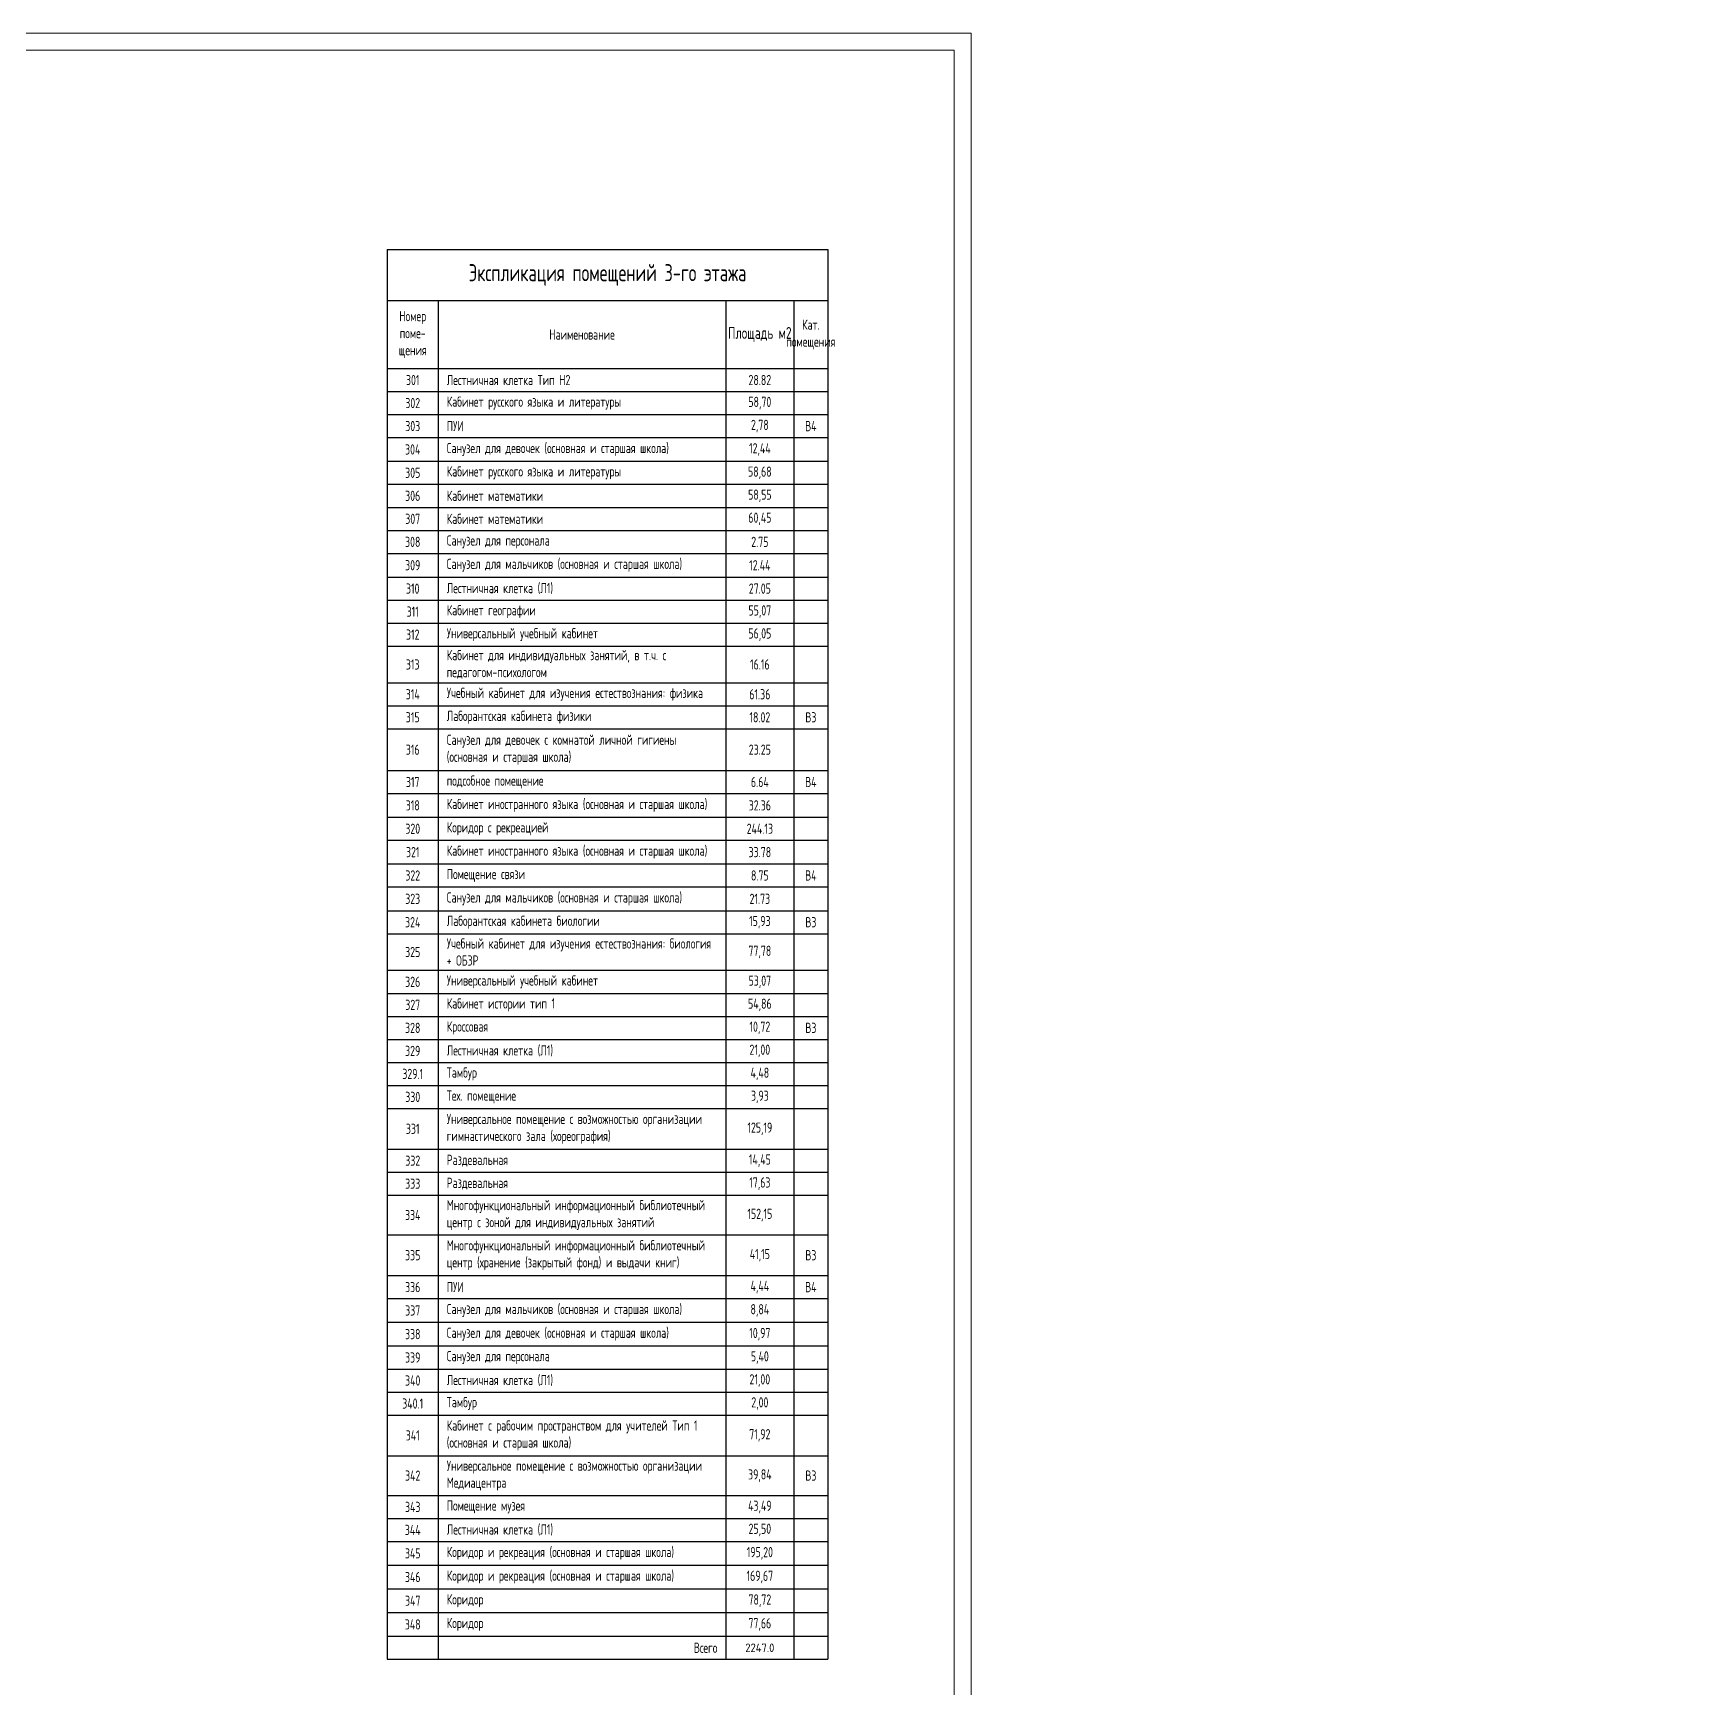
# Model space of a CAD drawing. Header units: millimetres. Extents: x -65527 to 8894748, y -37603 to 223697.
# Drawn here: x 25800 to 74477, y 86436 to 135097 of the extents above; entities that cross this region are included whole.
import ezdxf

# ---------------------------------------------------------------- set-up
doc = ezdxf.new("R2010")
doc.units = ezdxf.units.MM
doc.header["$LTSCALE"] = 10
doc.layers.add('Архитектура', color=251, linetype='Continuous')
doc.layers.add('рамка', color=251, linetype='Continuous', lineweight=13)
doc.styles.add('ISOCPEUR', font='isocpeur.ttf', dxfattribs={"width": 0.7})
doc.styles.add('ISOCPEUR_2', font='isocpeur.ttf', dxfattribs={"width": 0.9, "height": 300})
doc.styles.add('Архитект', font='isocpeur.ttf', dxfattribs={"width": 0.8, "oblique": 8})

msp = doc.modelspace()

# ---------------------------------------------------------------- linework, layer by layer
at = {"layer": 'Архитектура', "lineweight": 25, "transparency": 33554684}
for p, q in [((36210, 128733.3), (49164.8, 128733.3)), ((36210, 128733.3), (36210, 127233.3)), ((49164.8, 128733.3), (49164.8, 127233.3)), ((36210, 127233.3), (49164.8, 127233.3)), ((36210, 127233.3), (36210, 87277.1)), ((37710, 127233.3), (37710, 87277.1)), ((46164.8, 127233.3), (46164.8, 87277.1)), ((48164.8, 127233.3), (48164.8, 87277.1)), ((49164.8, 127233.3), (49164.8, 87277.1)), ((36210, 125233.3), (49164.8, 125233.3)), ((36210, 124556.4), (49164.8, 124556.4)), ((36210, 123879.4), (49164.8, 123879.4)), ((36210, 123202.5), (49164.8, 123202.5)), ((36210, 122505.6), (37710, 122505.6)), ((37710, 122505.6), (46164.8, 122505.6)), ((46164.8, 122505.6), (49164.8, 122505.6)), ((36210, 121828.7), (49164.8, 121828.7)), ((36210, 121151.7), (49164.8, 121151.7)), ((36210, 120474.8), (49164.8, 120474.8)), ((36210, 119797.9), (49164.8, 119797.9)), ((36210, 119101), (49164.8, 119101)), ((36210, 118424), (37710, 118424)), ((37710, 118424), (48164.8, 118424)), ((48164.8, 118424), (49164.8, 118424)), ((36210, 117747.1), (46164.8, 117747.1)), ((46164.8, 117747.1), (48164.8, 117747.1)), ((48164.8, 117747.1), (49164.8, 117747.1)), ((36210, 117070.2), (37710, 117070.2)), ((37710, 117070.2), (48164.8, 117070.2)), ((48164.8, 117070.2), (49164.8, 117070.2)), ((36210, 115993.3), (37710, 115993.3)), ((37710, 115993.3), (48164.8, 115993.3)), ((48164.8, 115993.3), (49164.8, 115993.3)), ((36210, 115316.4), (46164.8, 115316.4)), ((46164.8, 115316.4), (48164.8, 115316.4)), ((48164.8, 115316.4), (49164.8, 115316.4)), ((36210, 114639.4), (49164.8, 114639.4)), ((36210, 113412.5), (49164.8, 113412.5)), ((36210, 112735.6), (49164.8, 112735.6)), ((36210, 112038.7), (46164.8, 112038.7)), ((46164.8, 112038.7), (48164.8, 112038.7)), ((48164.8, 112038.7), (49164.8, 112038.7)), ((36210, 111361.7), (46164.8, 111361.7)), ((46164.8, 111361.7), (48164.8, 111361.7)), ((48164.8, 111361.7), (49164.8, 111361.7)), ((36210, 110664.8), (46164.8, 110664.8)), ((46164.8, 110664.8), (48164.8, 110664.8)), ((48164.8, 110664.8), (49164.8, 110664.8)), ((36210, 109987.9), (46164.8, 109987.9)), ((46164.8, 109987.9), (48164.8, 109987.9)), ((48164.8, 109987.9), (49164.8, 109987.9)), ((36210, 109291), (49164.8, 109291)), ((36210, 108614), (49164.8, 108614)), ((36210, 107537.1), (46164.8, 107537.1)), ((46164.8, 107537.1), (48164.8, 107537.1)), ((48164.8, 107537.1), (49164.8, 107537.1)), ((36210, 106860.2), (49164.8, 106860.2)), ((36210, 106183.3), (49164.8, 106183.3)), ((36210, 105506.4), (37710, 105506.4)), ((37710, 105506.4), (48164.8, 105506.4)), ((48164.8, 105506.4), (49164.8, 105506.4)), ((36210, 104829.4), (37710, 104829.4)), ((37710, 104829.4), (48164.8, 104829.4)), ((48164.8, 104829.4), (49164.8, 104829.4)), ((36210, 104152.5), (49164.8, 104152.5)), ((36210, 103475.6), (46164.8, 103475.6)), ((46164.8, 103475.6), (49164.8, 103475.6)), ((36210, 102278.7), (46164.8, 102278.7)), ((46164.8, 102278.7), (48164.8, 102278.7)), ((48164.8, 102278.7), (49164.8, 102278.7)), ((36210, 101601.7), (46164.8, 101601.7)), ((46164.8, 101601.7), (48164.8, 101601.7)), ((48164.8, 101601.7), (49164.8, 101601.7)), ((36210, 100924.8), (46164.8, 100924.8)), ((46164.8, 100924.8), (48164.8, 100924.8)), ((48164.8, 100924.8), (49164.8, 100924.8)), ((36210, 99757.9), (37710, 99757.9)), ((37710, 99757.9), (48164.8, 99757.9)), ((48164.8, 99757.9), (49164.8, 99757.9)), ((36210, 98561), (37710, 98561)), ((37710, 98561), (48164.8, 98561)), ((48164.8, 98561), (49164.8, 98561)), ((36210, 97884), (37710, 97884)), ((37710, 97884), (48164.8, 97884)), ((48164.8, 97884), (49164.8, 97884)), ((36210, 97187.1), (37710, 97187.1)), ((37710, 97187.1), (48164.8, 97187.1)), ((48164.8, 97187.1), (49164.8, 97187.1)), ((36210, 96490.2), (37710, 96490.2)), ((37710, 96490.2), (48164.8, 96490.2)), ((48164.8, 96490.2), (49164.8, 96490.2)), ((36210, 95813.3), (37710, 95813.3)), ((37710, 95813.3), (48164.8, 95813.3)), ((48164.8, 95813.3), (49164.8, 95813.3)), ((36210, 95136.4), (37710, 95136.4)), ((37710, 95136.4), (48164.8, 95136.4)), ((48164.8, 95136.4), (49164.8, 95136.4)), ((36210, 94459.4), (37710, 94459.4)), ((37710, 94459.4), (48164.8, 94459.4)), ((48164.8, 94459.4), (49164.8, 94459.4)), ((36210, 93262.5), (37710, 93262.5)), ((37710, 93262.5), (48164.8, 93262.5)), ((48164.8, 93262.5), (49164.8, 93262.5)), ((36210, 92095.6), (37710, 92095.6)), ((37710, 92095.6), (48164.8, 92095.6)), ((48164.8, 92095.6), (49164.8, 92095.6)), ((36210, 91418.7), (37710, 91418.7)), ((37710, 91418.7), (48164.8, 91418.7)), ((48164.8, 91418.7), (49164.8, 91418.7)), ((36210, 90741.7), (37710, 90741.7)), ((37710, 90741.7), (48164.8, 90741.7)), ((48164.8, 90741.7), (49164.8, 90741.7)), ((36210, 90044.8), (37710, 90044.8)), ((37710, 90044.8), (48164.8, 90044.8)), ((48164.8, 90044.8), (49164.8, 90044.8)), ((36210, 89347.9), (37710, 89347.9)), ((37710, 89347.9), (48164.8, 89347.9)), ((48164.8, 89347.9), (49164.8, 89347.9)), ((36210, 88651), (37710, 88651)), ((37710, 88651), (48164.8, 88651)), ((48164.8, 88651), (49164.8, 88651)), ((36210, 87954), (37710, 87954)), ((37710, 87954), (48164.8, 87954)), ((48164.8, 87954), (49164.8, 87954)), ((36210, 87277.1), (49164.8, 87277.1))]:
    msp.add_line(p, q, dxfattribs=at)
at = {"layer": 'рамка', "ltscale": 40, "transparency": 33554684}
for points in [[(53373.1, 135096.9), (-65526.9, 135096.9), (-65526.9, 50996.9), (53373.1, 50996.9)], [(52873.1, 134596.9), (-63526.9, 134596.9), (-63526.9, 51496.9), (52873.1, 51496.9)]]:
    msp.add_lwpolyline(points, close=True, dxfattribs=at)

# ---------------------------------------------------------------- texts
at = {"layer": 'Архитектура', "lineweight": 25, "transparency": 33554684}
for s, insert, char_height, width, attachment_point, style in [('Экспликация помещений 3-го этажа', (42687.4, 127983.3), 500, 12854.799, 5, 'ISOCPEUR'), ('Номер поме- щения', (36960, 126233.3), 300, 1400, 5, 'ISOCPEUR'), ('Кат. помещения', (48664.8, 126233.3), 300, 900, 5, 'ISOCPEUR'), ('Наименование', (41937.4, 126233.3), 300, 8354.799, 5, 'ISOCPEUR'), ('Площадь м2', (47164.8, 126233.3), 350, 1900, 5, 'ISOCPEUR'), ('301', (36960, 124894.8), 300, 1223.077, 5, 'ISOCPEUR'), ('Лестничная клетка Тип Н2', (37960, 124894.8), 300, 7954.799, 4, 'ISOCPEUR'), ('28.82', (47164.8, 124894.8), 300, 1500, 5, 'ISOCPEUR'), ('302', (36960, 124217.9), 300, 1223.077, 5, 'ISOCPEUR'), ('Кабинет русского языка и литературы', (37960, 124217.9), 300, 7954.799, 4, 'ISOCPEUR'), ('58,70', (47164.8, 124217.9), 300, 1500, 5, 'ISOCPEUR'), ('303', (36960, 123541), 300, 1223.077, 5, 'ISOCPEUR'), ('ПУИ', (37960, 123541), 300, 7954.799, 4, 'ISOCPEUR'), ('2,78', (47164.8, 123541), 300, 1500, 5, 'ISOCPEUR'), ('{\\C1;В4}', (48664.8, 123541), 300, 900, 5, 'ISOCPEUR'), ('304', (36960, 122854), 300, 1223.077, 5, 'ISOCPEUR'), ('Санузел для девочек (основная и старшая школа)', (37960, 122854), 300, 7954.799, 4, 'ISOCPEUR'), ('12,44', (47164.8, 122854), 300, 1500, 5, 'ISOCPEUR'), ('305', (36960, 122167.1), 300, 1223.077, 5, 'ISOCPEUR'), ('{\\Q0;\\W0.7;Кабинет русского языка и литературы}', (37960, 122167.1), 300, 7954.799, 4, 'Архитект'), ('58,68', (47164.8, 122167.1), 300, 1500, 5, 'ISOCPEUR'), ('306', (36960, 121490.2), 300, 1223.077, 5, 'ISOCPEUR'), ('{\\Q0;\\W0.7;Кабинет математики}', (37960, 121490.2), 300, 7954.799, 4, 'Архитект'), ('58,55', (47164.8, 121490.2), 300, 1500, 5, 'ISOCPEUR'), ('307', (36960, 120813.3), 300, 1223.077, 5, 'ISOCPEUR'), ('{\\Q0;\\W0.7;Кабинет математики}', (37960, 120813.3), 300, 7954.799, 4, 'Архитект'), ('60,45', (47164.8, 120813.3), 300, 1500, 5, 'ISOCPEUR'), ('308', (36960, 120136.4), 300, 1223.077, 5, 'ISOCPEUR'), ('Санузел для персонала', (37960, 120136.4), 300, 7954.799, 4, 'ISOCPEUR'), ('2.75', (47164.8, 120136.4), 300, 1500, 5, 'ISOCPEUR'), ('309', (36960, 119449.4), 300, 1223.077, 5, 'ISOCPEUR'), ('Санузел для мальчиков (основная и старшая школа)', (37960, 119449.4), 300, 7954.799, 4, 'ISOCPEUR'), ('12.44', (47164.8, 119449.4), 300, 1500, 5, 'ISOCPEUR'), ('310', (36960, 118762.5), 300, 1223.077, 5, 'ISOCPEUR'), ('Лестничная клетка (Л1)', (37960, 118762.5), 300, 7954.799, 4, 'ISOCPEUR'), ('27.05', (47164.8, 118762.5), 300, 1500, 5, 'ISOCPEUR'), ('311', (36960, 118085.6), 300, 1223.077, 5, 'ISOCPEUR'), ('{\\Q0;\\W0.7;Кабинет географии}', (37960, 118085.6), 300, 7954.799, 4, 'Архитект'), ('55,07', (47164.8, 118085.6), 300, 1500, 5, 'ISOCPEUR'), ('312', (36960, 117408.7), 300, 1223.077, 5, 'ISOCPEUR'), ('Универсальный учебный кабинет', (37960, 117408.7), 300, 7954.799, 4, 'ISOCPEUR'), ('56,05', (47164.8, 117408.7), 300, 1500, 5, 'ISOCPEUR'), ('Кабинет для индивидуальных занятий, в т.ч. с педагогом-психологом', (37960, 116531.7), 300, 7954.799, 4, 'ISOCPEUR'), ('313', (36960, 116531.7), 300, 1223.077, 5, 'ISOCPEUR'), ('16.16', (47164.8, 116531.7), 300, 1500, 5, 'ISOCPEUR'), ('314', (36960, 115654.8), 300, 1223.077, 5, 'ISOCPEUR'), ('Учебный кабинет для изучения естествознания: физика', (37960, 115654.8), 300, 7954.799, 4, 'ISOCPEUR'), ('61.36', (47164.8, 115654.8), 300, 1500, 5, 'ISOCPEUR'), ('315', (36960, 114977.9), 300, 1223.077, 5, 'ISOCPEUR'), ('Лаборантская кабинета физики', (37960, 114977.9), 300, 7954.799, 4, 'ISOCPEUR'), ('18.02', (47164.8, 114977.9), 300, 1500, 5, 'ISOCPEUR'), ('{\\C1;В3}', (48664.8, 114977.9), 300, 900, 5, 'ISOCPEUR'), ('Санузел для девочек с комнатой личной гигиены (основная и старшая школа)', (37960, 114026), 300, 7954.799, 4, 'ISOCPEUR'), ('316', (36960, 114026), 300, 1223.077, 5, 'ISOCPEUR'), ('23.25', (47164.8, 114026), 300, 1500, 5, 'ISOCPEUR'), ('317', (36960, 113074), 300, 1223.077, 5, 'ISOCPEUR'), ('подсобное помещение', (37960, 113074), 300, 7954.799, 4, 'ISOCPEUR'), ('6.64', (47164.8, 113074), 300, 1500, 5, 'ISOCPEUR'), ('{\\Q0;\\W0.7;\\C1;В4}', (48664.8, 113074), 300, 900, 5, 'Архитект'), ('318', (36960, 112387.1), 300, 1223.077, 5, 'ISOCPEUR'), ('Кабинет иностранного языка (основная и старшая школа)', (37960, 112387.1), 300, 7954.799, 4, 'ISOCPEUR'), ('32.36', (47164.8, 112387.1), 300, 1500, 5, 'ISOCPEUR'), ('320', (36960, 111700.2), 300, 1223.077, 5, 'ISOCPEUR'), ('Коридор с рекреацией', (37960, 111700.2), 300, 7954.799, 4, 'ISOCPEUR'), ('244.13', (47164.8, 111700.2), 300, 1500, 5, 'ISOCPEUR'), ('321', (36960, 111013.3), 300, 1223.077, 5, 'ISOCPEUR'), ('Кабинет иностранного языка (основная и старшая школа)', (37960, 111013.3), 300, 7954.799, 4, 'ISOCPEUR'), ('33.78', (47164.8, 111013.3), 300, 1500, 5, 'ISOCPEUR'), ('Помещение связи', (37960, 110326.4), 300, 7954.799, 4, 'ISOCPEUR'), ('322', (36960, 110326.4), 300, 1223.077, 5, 'ISOCPEUR'), ('8.75', (47164.8, 110326.4), 300, 1500, 5, 'ISOCPEUR'), ('{\\C1;В4}', (48664.8, 110326.4), 300, 900, 5, 'ISOCPEUR'), ('323', (36960, 109639.4), 300, 1223.077, 5, 'ISOCPEUR'), ('Санузел для мальчиков (основная и старшая школа)', (37960, 109639.4), 300, 7954.799, 4, 'ISOCPEUR'), ('21.73', (47164.8, 109639.4), 300, 1500, 5, 'ISOCPEUR'), ('324', (36960, 108952.5), 300, 1223.077, 5, 'ISOCPEUR'), ('Лаборантская кабинета биологии', (37960, 108952.5), 300, 7954.799, 4, 'ISOCPEUR'), ('15,93', (47164.8, 108952.5), 300, 1500, 5, 'ISOCPEUR'), ('{\\C1;В3}', (48664.8, 108952.5), 300, 900, 5, 'ISOCPEUR'), ('325', (36960, 108075.6), 300, 1223.077, 5, 'ISOCPEUR'), ('Учебный кабинет для изучения естествознания: биология + ОБЗР', (37960, 108075.6), 300, 7954.799, 4, 'ISOCPEUR'), ('77,78', (47164.8, 108075.6), 300, 1500, 5, 'ISOCPEUR'), ('326', (36960, 107198.7), 300, 1223.077, 5, 'ISOCPEUR'), ('Универсальный учебный кабинет', (37960, 107198.7), 300, 7954.799, 4, 'ISOCPEUR'), ('53,07', (47164.8, 107198.7), 300, 1500, 5, 'ISOCPEUR'), ('327', (36960, 106521.7), 300, 1223.077, 5, 'ISOCPEUR'), ('Кабинет истории тип 1', (37960, 106521.7), 300, 7954.799, 4, 'ISOCPEUR'), ('54,86', (47164.8, 106521.7), 300, 1500, 5, 'ISOCPEUR'), ('328', (36960, 105844.8), 300, 1223.077, 5, 'ISOCPEUR'), ('Кроссовая', (37960, 105844.8), 300, 7954.799, 4, 'ISOCPEUR'), ('10,72', (47164.8, 105844.8), 300, 1500, 5, 'ISOCPEUR'), ('{\\C1;В3}', (48664.8, 105844.8), 300, 900, 5, 'ISOCPEUR'), ('329', (36960, 105167.9), 300, 1223.077, 5, 'ISOCPEUR'), ('Лестничная клетка (Л1)', (37960, 105167.9), 300, 7954.799, 4, 'ISOCPEUR'), ('21,00', (47164.8, 105167.9), 300, 1500, 5, 'ISOCPEUR'), ('Тамбур', (37960, 104491), 300, 7954.799, 4, 'ISOCPEUR'), ('4,48', (47164.8, 104491), 300, 1500, 5, 'ISOCPEUR'), ('329.1', (36960, 104491), 300, 1223.077, 5, 'ISOCPEUR'), ('330', (36960, 103814), 300, 1223.077, 5, 'ISOCPEUR'), ('Тех. помещение', (37960, 103814), 300, 7954.799, 4, 'ISOCPEUR'), ('3,93', (47164.8, 103814), 300, 1500, 5, 'ISOCPEUR'), ('Универсальное помещение с возможностью организации гимнастического зала (хореография)', (37960, 102877.1), 300, 7954.799, 4, 'ISOCPEUR'), ('331', (36960, 102877.1), 300, 1223.077, 5, 'ISOCPEUR'), ('125,19', (47164.8, 102877.1), 300, 1500, 5, 'ISOCPEUR'), ('332', (36960, 101940.2), 300, 1223.077, 5, 'ISOCPEUR'), ('Раздевальная', (37960, 101940.2), 300, 7954.799, 4, 'ISOCPEUR'), ('14,45', (47164.8, 101940.2), 300, 1500, 5, 'ISOCPEUR'), ('333', (36960, 101263.3), 300, 1223.077, 5, 'ISOCPEUR'), ('Раздевальная', (37960, 101263.3), 300, 7954.799, 4, 'ISOCPEUR'), ('17,63', (47164.8, 101263.3), 300, 1500, 5, 'ISOCPEUR'), ('Многофункциональный информационный библиотечный центр с зоной для индивидуальных занятий', (37960, 100341.4), 300, 7954.799, 4, 'ISOCPEUR'), ('334', (36960, 100341.4), 300, 1223.077, 5, 'ISOCPEUR'), ('152,15', (47164.8, 100341.4), 300, 1500, 5, 'ISOCPEUR'), ('335', (36960, 99159.4), 300, 1223.077, 5, 'ISOCPEUR'), ('Многофункциональный информационный библиотечный центр (хранение (закрытый фонд) и выдачи книг)', (37960, 99159.4), 300, 7954.799, 4, 'ISOCPEUR'), ('41,15', (47164.8, 99159.4), 300, 1500, 5, 'ISOCPEUR'), ('{\\C1;В3}', (48664.8, 99159.4), 300, 900, 5, 'ISOCPEUR'), ('336', (36960, 98222.5), 300, 1223.077, 5, 'ISOCPEUR'), ('ПУИ', (37960, 98222.5), 300, 7954.799, 4, 'ISOCPEUR'), ('4,44', (47164.8, 98222.5), 300, 1500, 5, 'ISOCPEUR'), ('{\\C1;В4}', (48664.8, 98222.5), 300, 900, 5, 'ISOCPEUR'), ('337', (36960, 97535.6), 300, 1223.077, 5, 'ISOCPEUR'), ('Санузел для мальчиков (основная и старшая школа)', (37960, 97535.6), 300, 7954.799, 4, 'ISOCPEUR'), ('8,84', (47164.8, 97535.6), 300, 1500, 5, 'ISOCPEUR'), ('338', (36960, 96838.7), 300, 1223.077, 5, 'ISOCPEUR'), ('Санузел для девочек (основная и старшая школа)', (37960, 96838.7), 300, 7954.799, 4, 'ISOCPEUR'), ('10,97', (47164.8, 96838.7), 300, 1500, 5, 'ISOCPEUR'), ('339', (36960, 96151.7), 300, 1223.077, 5, 'ISOCPEUR'), ('Санузел для персонала', (37960, 96151.7), 300, 7954.799, 4, 'ISOCPEUR'), ('5,40', (47164.8, 96151.7), 300, 1500, 5, 'ISOCPEUR'), ('340', (36960, 95474.8), 300, 1223.077, 5, 'ISOCPEUR'), ('Лестничная клетка (Л1)', (37960, 95474.8), 300, 7954.799, 4, 'ISOCPEUR'), ('21,00', (47164.8, 95474.8), 300, 1500, 5, 'ISOCPEUR'), ('340.1', (36960, 94797.9), 300, 1223.077, 5, 'ISOCPEUR'), ('Тамбур', (37960, 94797.9), 300, 7954.799, 4, 'ISOCPEUR'), ('2,00', (47164.8, 94797.9), 300, 1500, 5, 'ISOCPEUR'), ('341', (36960, 93861), 300, 1223.077, 5, 'ISOCPEUR'), ('Кабинет с рабочим пространством для учителей Тип 1 (основная и старшая школа)', (37960, 93861), 300, 7954.799, 4, 'ISOCPEUR'), ('71,92', (47164.8, 93861), 300, 1500, 5, 'ISOCPEUR'), ('Универсальное помещение с возможностью организации Медиацентра', (37960, 92679), 300, 7954.799, 4, 'ISOCPEUR'), ('342', (36960, 92679), 300, 1223.077, 5, 'ISOCPEUR'), ('39,84', (47164.8, 92679), 300, 1500, 5, 'ISOCPEUR'), ('{\\C1;В3}', (48664.8, 92679), 300, 900, 5, 'ISOCPEUR'), ('343', (36960, 91757.1), 300, 1223.077, 5, 'ISOCPEUR'), ('Помещение музея', (37960, 91757.1), 300, 7954.799, 4, 'ISOCPEUR'), ('43,49', (47164.8, 91757.1), 300, 1500, 5, 'ISOCPEUR'), ('344', (36960, 91080.2), 300, 1223.077, 5, 'ISOCPEUR'), ('Лестничная клетка (Л1)', (37960, 91080.2), 300, 7954.799, 4, 'ISOCPEUR'), ('25,50', (47164.8, 91080.2), 300, 1500, 5, 'ISOCPEUR'), ('345', (36960, 90393.3), 300, 1223.077, 5, 'ISOCPEUR'), ('Коридор и рекреация (основная и старшая школа)', (37960, 90393.3), 300, 7954.799, 4, 'ISOCPEUR'), ('195,20', (47164.8, 90393.3), 300, 1500, 5, 'ISOCPEUR'), ('346', (36960, 89696.4), 300, 1223.077, 5, 'ISOCPEUR'), ('Коридор и рекреация (основная и старшая школа)', (37960, 89696.4), 300, 7954.799, 4, 'ISOCPEUR'), ('169,67', (47164.8, 89696.4), 300, 1500, 5, 'ISOCPEUR'), ('347', (36960, 88999.4), 300, 1223.077, 5, 'ISOCPEUR'), ('Коридор', (37960, 88999.4), 300, 7954.799, 4, 'ISOCPEUR'), ('78,72', (47164.8, 88999.4), 300, 1500, 5, 'ISOCPEUR'), ('348', (36960, 88302.5), 300, 1223.077, 5, 'ISOCPEUR'), ('Коридор', (37960, 88302.5), 300, 7954.799, 4, 'ISOCPEUR'), ('77,66', (47164.8, 88302.5), 300, 1500, 5, 'ISOCPEUR'), ('Всего', (45914.8, 87615.6), 300, 7954.799, 6, 'ISOCPEUR'), ('2247.0', (47164.8, 87615.6), 250, 1980, 5, 'ISOCPEUR_2')]:
    msp.add_mtext(s, dxfattribs=dict(at, insert=insert, char_height=char_height, width=width, attachment_point=attachment_point, style=style))

doc.saveas('drawing.dxf')
